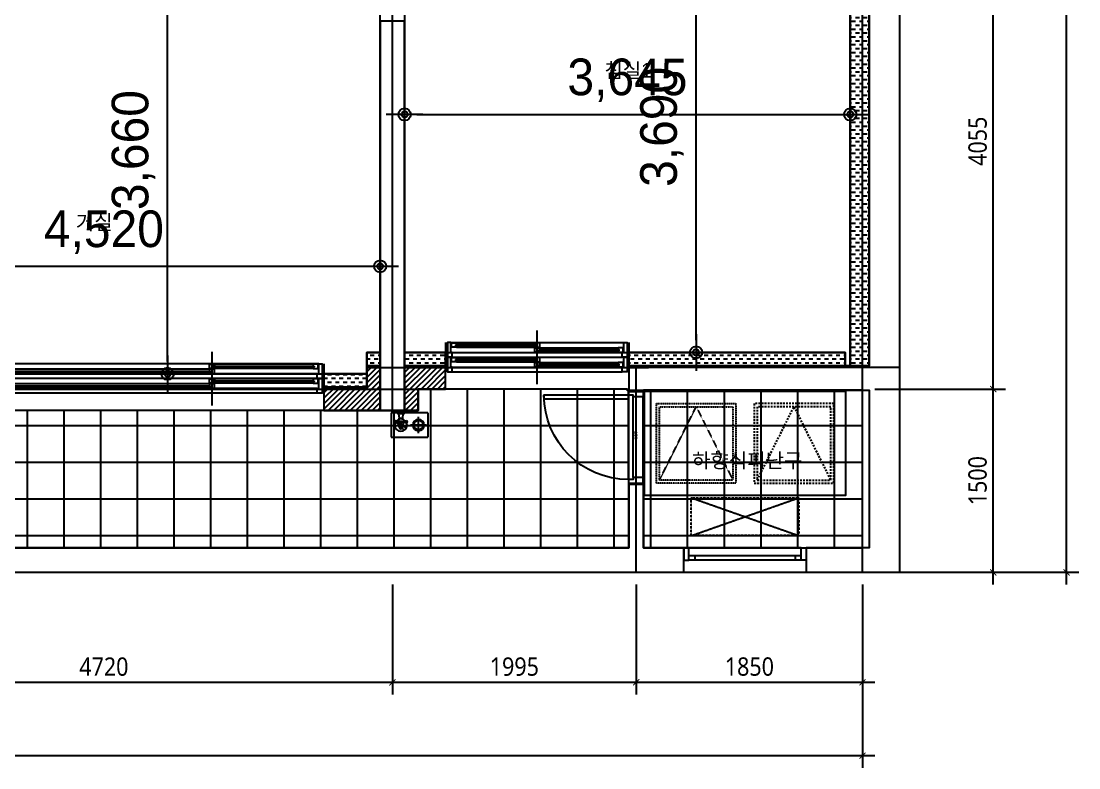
# Model space of a CAD drawing. Extents: x -125 to 16400, y -1600 to 10435.
# Drawn here: x 7748 to 16400, y -1600 to 4510 of the extents above; entities that cross this region are included whole.
import ezdxf
from ezdxf.enums import TextEntityAlignment as Align

# ---------------------------------------------------------------- set-up
doc = ezdxf.new("R2010")
doc.units = 0
doc.header["$MEASUREMENT"] = 0
for name, pattern in [('AUDIT_D_220706163347-0', [0]), ('CEN', [62, 60, -1, 0, -1]), ('HD', [2.5, 1.5, -1]), ('HID', [2.3, 1.5, -0.8])]:
    doc.linetypes.add(name, pattern=pattern)
for name, color, linetype in [('A-ELE8', 8, 'Continuous'), ('A_HAT', 8, 'Continuous'), ('AA-XXXX-DIMS', 7, 'Continuous'), ('CEN_CON', 1, 'CEN'), ('CEN_WALL', 12, 'CEN'), ('CONC', 2, 'Continuous'), ('DIM', 7, 'AUDIT_D_220706163347-0'), ('DOOR', 4, 'Continuous'), ('ETC', 7, 'Continuous'), ('FIN', 6, 'Continuous'), ('INS', 8, 'Continuous'), ('WAL', 3, 'Continuous'), ('WIN', 4, 'Continuous'), ('X - 단위세대$0$ETC', 6, 'Continuous'), ('바닥타일', 8, 'Continuous'), ('수전', 4, 'Continuous'), ('실명', 3, 'AUDIT_D_220706163347-0')]:
    doc.layers.add(name, color=color, linetype=linetype)
for name, color, linetype, plot in [('Def-PrintX', 147, 'Continuous', False), ('Defpoint', 135, 'Continuous', False), ('X - 단위세대$0$0_임시', 134, 'Continuous', False)]:
    doc.layers.add(name, color=color, linetype=linetype, plot=plot)
doc.styles.add('HAUD01', font='Dotum.ttf')
doc.styles.add('맑은고딕', font='malgun.ttf', dxfattribs={"width": 0.9})
doc.dimstyles.new('HAUD-100', dxfattribs={"dimscale": 100, "dimtxt": 3, "dimasz": 1, "dimexe": 0, "dimexo": 3, "dimgap": 1, "dimtad": 1, "dimdec": 0, "dimdsep": 46, "dimlunit": 6, "dimtxsty": 'HAUD01', "dimblk": 'DIMDOT', "dimcen": 2.5, "dimdle": 1.5, "dimclrd": 7, "dimclre": 7, "dimclrt": 3, "dimadec": 0, "dimazin": 0, "dimtfac": 1, "dimtdec": 0, "dimtix": 1, "dimtmove": 2, "dimatfit": 3, "dimfxl": 1, "dimtvp": 1, "dimtolj": 1, "dimtzin": 0, "dimarcsym": 0})
doc.dimstyles.new('MCDIM-50', dxfattribs={"dimscale": 50, "dimtxt": 3, "dimasz": 1, "dimexe": 2, "dimexo": 2, "dimgap": 1, "dimtad": 1, "dimdec": 0, "dimzin": 0, "dimdsep": 46, "dimtxsty": '맑은고딕', "dimblk1": 'ARCHTICK', "dimblk2": 'ARCHTICK', "dimsah": 1, "dimcen": 0.09, "dimdle": 2, "dimclrd": 7, "dimclre": 7, "dimclrt": 3, "dimadec": 0, "dimazin": 0, "dimtfac": 1, "dimtdec": 0, "dimtix": 1, "dimtmove": 2, "dimatfit": 3, "dimldrblk": 'ARCHTICK', "dimfxl": 1, "dimtolj": 1, "dimtzin": 0, "dimarcsym": 0})
pattern_1 = [(45, (0, 0), (-22.45064, 22.45064), [])]
pattern_2 = [(0, (0, 0), (0, 300), []), (90, (0, 0), (-300, 2e-14), [])]
pattern_3 = [(0, (0, 0), (31.75, 31.75), [31.75, -31.75])]

# ---------------------------------------------------------------- blocks, each defined once
blk = doc.blocks.new('SD_750')
at = {"layer": 'DOOR'}
for p, q in [((720, 120), (30, 120)), ((705, 80), (45, 80)), ((705, 0), (45, 0))]:
    blk.add_line(p, q, dxfattribs=at)
for points in [[(30, 120), (30, 810), (60, 810), (60, 120), (30, 120)], [(0, 120), (0, 0), (45, 0), (45, 80), (30, 80), (30, 120), (0, 120)], [(750, 120), (750, 0), (705, 0), (705, 80), (720, 80), (720, 120), (750, 120)]]:
    blk.add_lwpolyline(points, dxfattribs=at)
blk.add_arc((30, 120), 690, 0, 90, dxfattribs=at)
at = {"layer": 'X - 단위세대$0$0_임시'}
for p, q in [((-10, 120), (-10, 0)), ((760, 120), (760, 0))]:
    blk.add_line(p, q, dxfattribs=at)
at = {"layer": 'Def-PrintX'}
blk.add_text('750', height=30, dxfattribs=at).set_placement((360, 58.1), align=Align.MIDDLE)
blk = doc.blocks.new('WIN_이중창_3600')
at = {"layer": 'Defpoint'}
for p, q in [((-15, 240), (-15, 0)), ((3585, 240), (3585, 0))]:
    blk.add_line(p, q, dxfattribs=at)
at = {"layer": 'WIN'}
for p, q in [((900, -100), (900, 340)), ((2670, -100), (2670, 340))]:
    blk.add_line(p, q, dxfattribs=at)
at = {"layer": 'WIN', "color": 8}
for p, q in [((3542, 240), (28, 240)), ((880, 237), (73, 237)), ((880, 202), (73, 202)), ((2650, 196), (920, 196)), ((3497, 237), (2690, 237)), ((3497, 202), (2690, 202)), ((3530, 158), (40, 158)), ((3530, 120), (40, 120)), ((880, 117), (73, 117)), ((2650, 161), (920, 161)), ((3497, 117), (2690, 117)), ((3530, 38), (40, 38)), ((3530, 0), (40, 0)), ((880, 82), (73, 82)), ((2650, 76), (920, 76)), ((2650, 41), (920, 41)), ((3497, 82), (2690, 82))]:
    blk.add_line(p, q, dxfattribs=at)
at = {"layer": 'WIN'}
for points in [[(40, 158), (28, 158), (28, 240), (0, 240), (0, 120), (40, 120), (40, 158)], [(73, 216.5), (73, 202), (33, 202), (33, 237), (73, 237), (73, 222.5)], [(887, 222.5), (887, 216.5), (66, 216.5), (66, 222.5), (887, 222.5)], [(880, 216.5), (880, 202), (920, 202), (920, 237), (880, 237), (880, 222.5)], [(920, 175.5), (920, 161), (880, 161), (880, 196), (920, 196), (920, 181.5)], [(2657, 181.5), (2657, 175.5), (913, 175.5), (913, 181.5), (2657, 181.5)], [(2690, 216.5), (2690, 202), (2650, 202), (2650, 237), (2690, 237), (2690, 222.5)], [(2650, 175.5), (2650, 161), (2690, 161), (2690, 196), (2650, 196), (2650, 181.5)], [(3504, 222.5), (3504, 216.5), (2683, 216.5), (2683, 222.5), (3504, 222.5)], [(3497, 216.5), (3497, 202), (3537, 202), (3537, 237), (3497, 237), (3497, 222.5)], [(3530, 158), (3542, 158), (3542, 240), (3570, 240), (3570, 120), (3530, 120), (3530, 158)], [(40, 38), (28, 38), (28, 120), (0, 120), (0, 0), (40, 0), (40, 38)], [(73, 96.5), (73, 82), (33, 82), (33, 117), (73, 117), (73, 102.5)], [(887, 102.5), (887, 96.5), (66, 96.5), (66, 102.5), (887, 102.5)], [(880, 96.5), (880, 82), (920, 82), (920, 117), (880, 117), (880, 102.5)], [(2690, 96.5), (2690, 82), (2650, 82), (2650, 117), (2690, 117), (2690, 102.5)], [(3504, 102.5), (3504, 96.5), (2683, 96.5), (2683, 102.5), (3504, 102.5)], [(3497, 96.5), (3497, 82), (3537, 82), (3537, 117), (3497, 117), (3497, 102.5)], [(3530, 38), (3542, 38), (3542, 120), (3570, 120), (3570, 0), (3530, 0), (3530, 38)], [(920, 55.5), (920, 41), (880, 41), (880, 76), (920, 76), (920, 61.5)], [(2657, 61.5), (2657, 55.5), (913, 55.5), (913, 61.5), (2657, 61.5)], [(2650, 55.5), (2650, 41), (2690, 41), (2690, 76), (2650, 76), (2650, 61.5)]]:
    blk.add_lwpolyline(points, dxfattribs=at)
blk = doc.blocks.new('WIN_이중창_1500')
at = {"layer": 'Defpoint'}
for p, q in [((-15, 240), (-15, 0)), ((1485, 240), (1485, 0))]:
    blk.add_line(p, q, dxfattribs=at)
at = {"layer": 'WIN'}
blk.add_line((735, -100), (735, 340), dxfattribs=at)
at = {"layer": 'WIN', "color": 8}
for p, q in [((1442, 240), (28, 240)), ((715, 196), (73, 196)), ((1397, 237), (755, 237)), ((1397, 202), (755, 202)), ((1430, 158), (40, 158)), ((1430, 120), (40, 120)), ((715, 161), (73, 161)), ((1397, 117), (755, 117)), ((1430, 38), (40, 38)), ((1430, 0), (40, 0)), ((715, 76), (73, 76)), ((715, 41), (73, 41)), ((1397, 82), (755, 82))]:
    blk.add_line(p, q, dxfattribs=at)
at = {"layer": 'WIN'}
for points in [[(40, 158), (28, 158), (28, 240), (0, 240), (0, 120), (40, 120), (40, 158)], [(73, 175.5), (73, 161), (33, 161), (33, 196), (73, 196), (73, 181.5)], [(722, 181.5), (722, 175.5), (66, 175.5), (66, 181.5), (722, 181.5)], [(755, 216.5), (755, 202), (715, 202), (715, 237), (755, 237), (755, 222.5)], [(715, 175.5), (715, 161), (755, 161), (755, 196), (715, 196), (715, 181.5)], [(1404, 222.5), (1404, 216.5), (748, 216.5), (748, 222.5), (1404, 222.5)], [(1397, 216.5), (1397, 202), (1437, 202), (1437, 237), (1397, 237), (1397, 222.5)], [(1430, 158), (1442, 158), (1442, 240), (1470, 240), (1470, 120), (1430, 120), (1430, 158)], [(40, 38), (28, 38), (28, 120), (0, 120), (0, 0), (40, 0), (40, 38)], [(755, 96.5), (755, 82), (715, 82), (715, 117), (755, 117), (755, 102.5)], [(1404, 102.5), (1404, 96.5), (748, 96.5), (748, 102.5), (1404, 102.5)], [(1397, 96.5), (1397, 82), (1437, 82), (1437, 117), (1397, 117), (1397, 102.5)], [(1430, 38), (1442, 38), (1442, 120), (1470, 120), (1470, 0), (1430, 0), (1430, 38)], [(73, 55.5), (73, 41), (33, 41), (33, 76), (73, 76), (73, 61.5)], [(722, 61.5), (722, 55.5), (66, 55.5), (66, 61.5), (722, 61.5)], [(715, 55.5), (715, 41), (755, 41), (755, 76), (715, 76), (715, 61.5)]]:
    blk.add_lwpolyline(points, dxfattribs=at)
blk = doc.blocks.new('실외기창_1000')
at = {"layer": 'WIN', "color": 8}
blk.add_line((960, 100), (40, 100), dxfattribs=at)
at = {"layer": 'WIN'}
for p, q in [((960, 36), (40, 36)), ((960, 0), (40, 0)), ((90, 36), (90, 0)), ((910, 36), (910, 0))]:
    blk.add_line(p, q, dxfattribs=at)
for points in [[(40, 100), (0, 100), (0, 0), (40, 0)], [(960, 100), (1000, 100), (1000, 0), (960, 0)]]:
    blk.add_lwpolyline(points, close=True, dxfattribs=at)
blk = doc.blocks.new('수전')
at = {"layer": '수전'}
for p, q in [((0, 0), (58.5, 0, 0)), ((23.4, -71.3), (-14.8, -64.6)), ((23.4, -74.6), (-14.8, -81.3)), ((19.7, -49.8), (6.1, -63.4)), ((6.1, -63.4), (6.1, -68.2)), ((6.1, -77.6), (6.1, -82.5)), ((6.1, -82.5), (19.7, -96)), ((29.2, -7), (9.3, -7)), ((9.9, -7), (14.9, -42.9)), ((14.9, -42.9), (29.2, -42.9)), ((38.8, -49.8), (19.7, -49.8)), ((49.2, -7), (29.2, -7)), ((29.2, -42.9), (43.6, -42.9)), ((35.1, -71.3), (73.3, -64.6)), ((35.1, -74.6), (73.3, -81.3)), ((52.3, -63.4), (38.8, -49.8)), ((38.8, -96), (52.3, -82.5)), ((43.6, -42.9), (48.6, -7)), ((52.3, -68.2), (52.3, -63.4)), ((52.3, -82.5), (52.3, -77.6)), ((14.5, -117.3), (14.5, -90.9)), ((19.7, -96), (38.8, -96)), ((44, -90.9), (44, -117.3))]:
    blk.add_line(p, q, dxfattribs=at)
blk.add_circle((29.2, -72.9), 5.91, dxfattribs=at)
for centre, radius, start, end in [((11.8, 6), 13.2, 207.18523, 259.41198), ((46.7, 6), 13.2, 280.58802, 332.81477), ((-14.8, -72.9), 8.37, 90, 270), ((-12.4, -49.9), 28.1, 351.51099, 14.30798), ((70.8, -49.9), 28.1, 165.69202, 188.48901), ((73.3, -72.9), 8.37, 270, 90), ((29.2, -117.3), 14.7, 180, 0)]:
    blk.add_arc(centre, radius, start, end, dxfattribs=at)
blk = doc.blocks.new('A$C8273e713')
at = {"layer": 'A-ELE8', "linetype": 'HID', "ltscale": 0.1}
for p, q in [((0, 310), (880, 0)), ((0, 0), (880, 310))]:
    blk.add_line(p, q, dxfattribs=at)
blk.add_lwpolyline([(0, 310), (880, 310), (880, 0), (0, 0)], close=True, dxfattribs=at)
blk = doc.blocks.new('A$C24669fbc')
at = {"layer": 'Defpoint'}
blk.add_lwpolyline([(1650, 850), (0, 850), (0, 0), (1650, 0)], close=True, dxfattribs=at)
at = {"layer": 'ETC', "linetype": 'HD', "ltscale": 0.6}
for points in [[(100, 750), (750, 750), (750, 100), (100, 100)], [(125, 725), (725, 725), (725, 125), (125, 125)]]:
    blk.add_lwpolyline(points, close=True, dxfattribs=at)
blk.add_lwpolyline([(125, 125), (425, 725), (725, 125)], dxfattribs=at)
at = {"layer": 'ETC', "linetype": 'HD', "ltscale": 10}
for points in [[(1550, 750), (900, 750), (900, 100), (1550, 100)], [(1525, 725), (925, 725), (925, 125), (1525, 125)]]:
    blk.add_lwpolyline(points, close=True, dxfattribs=at)
blk.add_lwpolyline([(925, 125), (1225, 725), (1525, 125)], dxfattribs=at)
blk = doc.blocks.new('X - 단위세대$0$200207-발코니배수구')
at = {"layer": 'X - 단위세대$0$ETC', "color": 4}
for p, q in [((0, 0), (0, 200)), ((0, 200), (300, 200)), ((300, 0), (300, 200)), ((300, 0), (0, 0))]:
    blk.add_line(p, q, dxfattribs=at)
at = {"layer": 'X - 단위세대$0$ETC', "color": 8}
for p, q in [((38.1, 72.7), (107.3, 141.9)), ((52.7, 58.1), (121.9, 127.3))]:
    blk.add_line(p, q, dxfattribs=at)
at = {"layer": 'X - 단위세대$0$ETC', "color": 1}
for p, q in [((290, 100), (157.4, 100)), ((223.7, 166.3), (223.7, 33.7))]:
    blk.add_line(p, q, dxfattribs=at)
at = {"layer": 'X - 단위세대$0$ETC', "color": 4}
for centre, radius in [((80, 100), 50), ((223.7, 100), 46.3)]:
    blk.add_circle(centre, radius, dxfattribs=at)
at = {"layer": 'X - 단위세대$0$ETC', "color": 8}
blk.add_circle((223.7, 100), 37.5, dxfattribs=at)
blk = doc.blocks.new('_ArchTick')
at = {"color": 0, "linetype": 'ByBlock', "const_width": 0.15}
blk.add_lwpolyline([(-0.5, -0.5), (0.5, 0.5)], dxfattribs=at)
blk = doc.blocks.new('*D48')
at = {"layer": 'Defpoints', "color": 0, "transparency": 16777216}
for p in [(0, 0), (14630, 0), (14630, -1500)]:
    blk.add_point(p, dxfattribs=at)
at = {"layer": 'DIM', "color": 7, "lineweight": -2, "transparency": 16777216}
for p, q in [((0, -100), (0, -1600)), ((14630, -100), (14630, -1600)), ((-100, -1500), (14730, -1500))]:
    blk.add_line(p, q, dxfattribs=at)
at = {"layer": 'DIM', "color": 7, "lineweight": -2, "transparency": 16777216, "xscale": 50, "yscale": 50, "zscale": 50, "rotation": 180}
blk.add_blockref('_ArchTick', (0, -1500), dxfattribs=at)
at = {"layer": 'DIM', "color": 7, "lineweight": -2, "transparency": 16777216, "xscale": 50, "yscale": 50, "zscale": 50}
blk.add_blockref('_ArchTick', (14630, -1500), dxfattribs=at)
at = {"layer": 'DIM', "color": 3, "transparency": 16777216, "insert": (7315, -1372.1), "char_height": 150, "attachment_point": 5, "style": '맑은고딕'}
blk.add_mtext('\\A1;14630', dxfattribs=at)
blk = doc.blocks.new('*D51')
at = {"layer": 'Defpoints', "color": 0, "transparency": 16777216}
for p in [(6065, 0), (10785, 0), (10785, -900)]:
    blk.add_point(p, dxfattribs=at)
at = {"layer": 'DIM', "color": 7, "lineweight": -2, "transparency": 16777216}
for p, q in [((6065, -100), (6065, -1000)), ((10785, -100), (10785, -1000)), ((5965, -900), (10885, -900))]:
    blk.add_line(p, q, dxfattribs=at)
at = {"layer": 'DIM', "color": 7, "lineweight": -2, "transparency": 16777216, "xscale": 50, "yscale": 50, "zscale": 50, "rotation": 180}
blk.add_blockref('_ArchTick', (6065, -900), dxfattribs=at)
at = {"layer": 'DIM', "color": 7, "lineweight": -2, "transparency": 16777216, "xscale": 50, "yscale": 50, "zscale": 50}
blk.add_blockref('_ArchTick', (10785, -900), dxfattribs=at)
at = {"layer": 'DIM', "color": 3, "transparency": 16777216, "insert": (8425, -772.5), "char_height": 150, "attachment_point": 5, "style": '맑은고딕'}
blk.add_mtext('\\A1;4720', dxfattribs=at)
blk = doc.blocks.new('*D52')
at = {"layer": 'Defpoints', "color": 0, "transparency": 16777216}
for p in [(10785, 0), (12780, 0), (12780, -900)]:
    blk.add_point(p, dxfattribs=at)
at = {"layer": 'DIM', "color": 7, "lineweight": -2, "transparency": 16777216}
for p, q in [((10785, -100), (10785, -1000)), ((12780, -100), (12780, -1000)), ((10685, -900), (12880, -900))]:
    blk.add_line(p, q, dxfattribs=at)
at = {"layer": 'DIM', "color": 7, "lineweight": -2, "transparency": 16777216, "xscale": 50, "yscale": 50, "zscale": 50, "rotation": 180}
blk.add_blockref('_ArchTick', (10785, -900), dxfattribs=at)
at = {"layer": 'DIM', "color": 7, "lineweight": -2, "transparency": 16777216, "xscale": 50, "yscale": 50, "zscale": 50}
blk.add_blockref('_ArchTick', (12780, -900), dxfattribs=at)
at = {"layer": 'DIM', "color": 3, "transparency": 16777216, "insert": (11782.5, -772.1), "char_height": 150, "attachment_point": 5, "style": '맑은고딕'}
blk.add_mtext('\\A1;1995', dxfattribs=at)
blk = doc.blocks.new('*D53')
at = {"layer": 'Defpoints', "color": 0, "transparency": 16777216}
for p in [(12780, 0), (14630, 0), (14630, -900)]:
    blk.add_point(p, dxfattribs=at)
at = {"layer": 'DIM', "color": 7, "lineweight": -2, "transparency": 16777216}
for p, q in [((12780, -100), (12780, -1000)), ((14630, -100), (14630, -1000)), ((12680, -900), (14730, -900))]:
    blk.add_line(p, q, dxfattribs=at)
at = {"layer": 'DIM', "color": 7, "lineweight": -2, "transparency": 16777216, "xscale": 50, "yscale": 50, "zscale": 50, "rotation": 180}
blk.add_blockref('_ArchTick', (12780, -900), dxfattribs=at)
at = {"layer": 'DIM', "color": 7, "lineweight": -2, "transparency": 16777216, "xscale": 50, "yscale": 50, "zscale": 50}
blk.add_blockref('_ArchTick', (14630, -900), dxfattribs=at)
at = {"layer": 'DIM', "color": 3, "transparency": 16777216, "insert": (13705, -772.1), "char_height": 150, "attachment_point": 5, "style": '맑은고딕'}
blk.add_mtext('\\A1;1850', dxfattribs=at)
blk = doc.blocks.new('*D54')
at = {"layer": 'Defpoints', "color": 0, "transparency": 16777216}
for p in [(14630, 10335), (16300, 10335), (14630, 0)]:
    blk.add_point(p, dxfattribs=at)
at = {"layer": 'DIM', "color": 7, "lineweight": -2, "transparency": 16777216}
for p, q in [((16300, -100), (16300, 10435)), ((14730, 10335), (16400, 10335)), ((14730, 0), (16400, 0))]:
    blk.add_line(p, q, dxfattribs=at)
at = {"layer": 'DIM', "color": 7, "lineweight": -2, "transparency": 16777216, "xscale": 50, "yscale": 50, "zscale": 50}
for p, rotation in [((16300, 10335), 90), ((16300, 0), 270)]:
    blk.add_blockref('_ArchTick', p, dxfattribs=dict(at, rotation=rotation))
at = {"layer": 'DIM', "color": 3, "transparency": 16777216, "insert": (16172.1, 5167.5), "char_height": 150, "attachment_point": 5, "rotation": 90, "style": '맑은고딕'}
blk.add_mtext('\\A1;10335', dxfattribs=at)
blk = doc.blocks.new('*D55')
at = {"layer": 'Defpoints', "color": 0, "transparency": 16777216}
for p in [(14630, 1500), (15700, 1500), (14630, 0)]:
    blk.add_point(p, dxfattribs=at)
at = {"layer": 'DIM', "color": 7, "lineweight": -2, "transparency": 16777216}
for p, q in [((15700, -100), (15700, 1600)), ((14730, 1500), (15800, 1500)), ((14730, 0), (15800, 0))]:
    blk.add_line(p, q, dxfattribs=at)
at = {"layer": 'DIM', "color": 7, "lineweight": -2, "transparency": 16777216, "xscale": 50, "yscale": 50, "zscale": 50}
for p, rotation in [((15700, 1500), 90), ((15700, 0), 270)]:
    blk.add_blockref('_ArchTick', p, dxfattribs=dict(at, rotation=rotation))
at = {"layer": 'DIM', "color": 3, "transparency": 16777216, "insert": (15572.1, 750), "char_height": 150, "attachment_point": 5, "rotation": 90, "style": '맑은고딕'}
blk.add_mtext('\\A1;1500', dxfattribs=at)
blk = doc.blocks.new('*D56')
at = {"layer": 'Defpoints', "color": 0, "transparency": 16777216}
for p in [(14630, 5555), (15700, 5555), (14630, 1500)]:
    blk.add_point(p, dxfattribs=at)
at = {"layer": 'DIM', "color": 7, "lineweight": -2, "transparency": 16777216}
for p, q in [((15700, 1400), (15700, 5655)), ((14730, 5555), (15800, 5555)), ((14730, 1500), (15800, 1500))]:
    blk.add_line(p, q, dxfattribs=at)
at = {"layer": 'DIM', "color": 7, "lineweight": -2, "transparency": 16777216, "xscale": 50, "yscale": 50, "zscale": 50}
for p, rotation in [((15700, 5555), 90), ((15700, 1500), 270)]:
    blk.add_blockref('_ArchTick', p, dxfattribs=dict(at, rotation=rotation))
at = {"layer": 'DIM', "color": 3, "transparency": 16777216, "insert": (15572.5, 3527.5), "char_height": 150, "attachment_point": 5, "rotation": 90, "style": '맑은고딕'}
blk.add_mtext('\\A1;4055', dxfattribs=at)
blk = doc.blocks.new('DIMDOT')
at = {"layer": 'AA-XXXX-DIMS'}
for p, q in [((0, -1.5), (0, 1.5)), ((-1.5, 0), (1.5, 0))]:
    blk.add_line(p, q, dxfattribs=at)
for radius in [0.5, 0.25]:
    blk.add_circle((0, 0), radius, dxfattribs=at)
blk = doc.blocks.new('*D59')
at = {"layer": 'Defpoints', "color": 0, "transparency": 16777216}
for p in [(10885, 3747), (14530, 3747), (14530, 3747)]:
    blk.add_point(p, dxfattribs=at)
at = {"layer": 'DIM', "color": 7, "lineweight": -2, "transparency": 16777216}
for p, q in [((10885, 4047), (10885, 3747)), ((14530, 4047), (14530, 3747)), ((10985, 3747), (14430, 3747))]:
    blk.add_line(p, q, dxfattribs=at)
at = {"layer": 'DIM', "color": 7, "lineweight": -2, "transparency": 16777216, "xscale": 100, "yscale": 100, "zscale": 100, "rotation": 180}
blk.add_blockref('DIMDOT', (10885, 3747), dxfattribs=at)
at = {"layer": 'DIM', "color": 7, "lineweight": -2, "transparency": 16777216, "xscale": 100, "yscale": 100, "zscale": 100}
blk.add_blockref('DIMDOT', (14530, 3747), dxfattribs=at)
at = {"layer": 'DIM', "color": 3, "transparency": 16777216, "insert": (12707.5, 4026.1), "char_height": 300, "attachment_point": 5, "style": 'HAUD01'}
blk.add_mtext('\\A1;3,645', dxfattribs=at)
blk = doc.blocks.new('*D60')
at = {"layer": 'Defpoints', "color": 0, "transparency": 16777216}
for p in [(13269, 5490), (13269, 5490), (13269, 1800)]:
    blk.add_point(p, dxfattribs=at)
at = {"layer": 'DIM', "color": 7, "lineweight": -2, "transparency": 16777216}
for p, q in [((13569, 5490), (13269, 5490)), ((13269, 1900), (13269, 5390)), ((13569, 1800), (13269, 1800))]:
    blk.add_line(p, q, dxfattribs=at)
at = {"layer": 'DIM', "color": 7, "lineweight": -2, "transparency": 16777216, "xscale": 100, "yscale": 100, "zscale": 100}
for p, rotation in [((13269, 5490), 90), ((13269, 1800), 270)]:
    blk.add_blockref('DIMDOT', p, dxfattribs=dict(at, rotation=rotation))
at = {"layer": 'DIM', "color": 3, "transparency": 16777216, "insert": (12989.9, 3645), "char_height": 300, "attachment_point": 5, "rotation": 90, "style": 'HAUD01'}
blk.add_mtext('\\A1;3,690', dxfattribs=at)
blk = doc.blocks.new('*D63')
at = {"layer": 'Defpoints', "color": 0, "transparency": 16777216}
for p in [(6165, 2504), (10685, 2504), (10685, 2504)]:
    blk.add_point(p, dxfattribs=at)
at = {"layer": 'DIM', "color": 7, "lineweight": -2, "transparency": 16777216}
for p, q in [((6165, 2804), (6165, 2504)), ((10685, 2804), (10685, 2504)), ((6265, 2504), (10585, 2504))]:
    blk.add_line(p, q, dxfattribs=at)
at = {"layer": 'DIM', "color": 7, "lineweight": -2, "transparency": 16777216, "xscale": 100, "yscale": 100, "zscale": 100, "rotation": 180}
blk.add_blockref('DIMDOT', (6165, 2504), dxfattribs=at)
at = {"layer": 'DIM', "color": 7, "lineweight": -2, "transparency": 16777216, "xscale": 100, "yscale": 100, "zscale": 100}
blk.add_blockref('DIMDOT', (10685, 2504), dxfattribs=at)
at = {"layer": 'DIM', "color": 3, "transparency": 16777216, "insert": (8425, 2783.1), "char_height": 300, "attachment_point": 5, "style": 'HAUD01'}
blk.add_mtext('\\A1;4,520', dxfattribs=at)
blk = doc.blocks.new('*D64')
at = {"layer": 'Defpoints', "color": 0, "transparency": 16777216}
for p in [(8946, 5285), (8946, 5285), (8946, 1625)]:
    blk.add_point(p, dxfattribs=at)
at = {"layer": 'DIM', "color": 7, "lineweight": -2, "transparency": 16777216}
for p, q in [((9246, 5285), (8946, 5285)), ((8946, 1725), (8946, 5185)), ((9246, 1625), (8946, 1625))]:
    blk.add_line(p, q, dxfattribs=at)
at = {"layer": 'DIM', "color": 7, "lineweight": -2, "transparency": 16777216, "xscale": 100, "yscale": 100, "zscale": 100}
for p, rotation in [((8946, 5285), 90), ((8946, 1625), 270)]:
    blk.add_blockref('DIMDOT', p, dxfattribs=dict(at, rotation=rotation))
at = {"layer": 'DIM', "color": 3, "transparency": 16777216, "insert": (8666.9, 3455), "char_height": 300, "attachment_point": 5, "rotation": 90, "style": 'HAUD01'}
blk.add_mtext('\\A1;3,660', dxfattribs=at)

msp = doc.modelspace()

# ---------------------------------------------------------------- hatches: boundary and pattern name
at = {"layer": 'A_HAT'}
h = msp.add_hatch(dxfattribs=at)
h.set_pattern_fill('ANSI31', color=256, scale=10, style=0)
h.set_pattern_definition(pattern_1)
h.paths.add_polyline_path([(10225, 1325), (10685, 1325), (10685, 1690), (10575, 1690), (10575, 1515), (10225, 1515)])
h = msp.add_hatch(dxfattribs=at)
h.set_pattern_fill('ANSI31', color=256, scale=10, style=0)
h.set_pattern_definition(pattern_1)
h.paths.add_polyline_path([(10885, 1325), (10995, 1325), (10995, 1500), (11220, 1500), (11220, 1690), (10885, 1690)])
at = {"layer": 'INS'}
h = msp.add_hatch(dxfattribs=at)
h.set_pattern_fill('DASH', color=256, scale=10, style=0)
h.set_pattern_definition(pattern_3)
h.paths.add_polyline_path([(14530, 1690), (14685, 1690), (14685, 5490), (14530, 5490)])
h = msp.add_hatch(dxfattribs=at)
h.set_pattern_fill('DASH', color=256, scale=10, style=0)
h.set_pattern_definition(pattern_3)
h.paths.add_polyline_path([(10575, 1690), (10685, 1690), (10685, 1800), (10575, 1800)])
h = msp.add_hatch(dxfattribs=at)
h.set_pattern_fill('DASH', color=256, scale=10, style=0)
h.set_pattern_definition(pattern_3)
h.paths.add_polyline_path([(10885, 1690), (11220, 1690), (11220, 1800), (10885, 1800)])
h = msp.add_hatch(dxfattribs=at)
h.set_pattern_fill('DASH', color=256, scale=10, style=0)
h.set_pattern_definition(pattern_3)
h.paths.add_polyline_path([(12720, 1690), (14489, 1690), (14489, 1800), (12720, 1800)])
h = msp.add_hatch(dxfattribs=at)
h.set_pattern_fill('DASH', color=256, scale=10, style=0)
h.set_pattern_definition(pattern_3)
h.paths.add_polyline_path([(10225, 1515), (10575, 1515), (10575, 1625), (10225, 1625)])
at = {"layer": '바닥타일'}
h = msp.add_hatch(dxfattribs=at)
h.set_pattern_fill('_USER', color=256, scale=300, style=0, double=1, pattern_type=0)
h.set_pattern_definition(pattern_2)
h.paths.add_polyline_path([(125, 200), (12720, 200), (12720, 1490), (12705, 1490), (12705, 1500), (10995, 1500), (10995, 1325), (125, 1325)])
h = msp.add_hatch(dxfattribs=at)
h.set_pattern_fill('_USER', color=256, scale=300, style=0, double=1, pattern_type=0)
h.set_pattern_definition(pattern_2)
h.paths.add_polyline_path([(12840, 200), (14630, 200), (14630, 1490), (12840, 1490)])

# ---------------------------------------------------------------- linework, layer by layer
at = {"layer": 'CEN_CON'}
for p, q in [((10785, 1325), (10785, 10335)), ((14630, 0), (14630, 9745)), ((12705, 1680), (14935, 1680)), ((12780, 0), (12780, 1690)), ((0, 0), (14935, 0))]:
    msp.add_line(p, q, dxfattribs=at)
at = {"layer": 'CEN_WALL'}
for p, q in [((10575, 1675), (12880, 1675)), ((-125, 1500), (10995, 1500))]:
    msp.add_line(p, q, dxfattribs=at)
at = {"layer": 'CONC'}
msp.add_lwpolyline([(14685, 9545), (14685, 1690), (12720, 1690), (12720, 1495), (12705, 1495), (12705, 1490), (14685, 1490), (14685, 200), (14170, 200), (14170, 0), (14935, 0), (14935, 9745)], dxfattribs=at)
for points in [[(-125, 0), (13170, 0), (13170, 200), (12840, 200), (12840, 720), (12720, 720), (12720, 200), (125, 200), (125, 3915), (1955, 3915), (1955, 4115), (125, 4115), (125, 7025), (1605, 7025), (1605, 6885), (2335, 6885), (2335, 7135), (1955, 7135), (1955, 7275), (-125, 7275)], [(10685, 1325), (10885, 1325), (10885, 4510), (10685, 4510)]]:
    msp.add_lwpolyline(points, close=True, dxfattribs=at)
at = {"layer": 'FIN'}
for points in [[(10885, 1800), (14489, 1800), (14489, 1690), (14530, 1690), (14530, 5490), (13905, 5490), (13905, 5540), (12705, 5540), (12705, 5490), (10885, 5490)], [(4315, 4015), (6165, 4015), (6165, 1625), (10575, 1625), (10575, 1800), (10685, 1800), (10685, 5285), (6465, 5285), (6465, 5235), (4315, 5235)], [(125, 200), (12720, 200), (12720, 1490), (12705, 1490), (12705, 1500), (10995, 1500), (10995, 1325), (125, 1325)], [(12840, 200), (14630, 200), (14630, 1490), (12840, 1490)]]:
    msp.add_lwpolyline(points, close=True, dxfattribs=at)
at = {"layer": 'INS'}
for points in [[(14530, 1690), (14685, 1690), (14685, 5490), (14530, 5490)], [(10575, 1690), (10685, 1690), (10685, 1800), (10575, 1800)], [(10885, 1690), (11220, 1690), (11220, 1800), (10885, 1800)], [(12720, 1690), (14489, 1690), (14489, 1800), (12720, 1800)], [(10225, 1515), (10575, 1515), (10575, 1625), (10225, 1625)]]:
    msp.add_lwpolyline(points, close=True, dxfattribs=at)
at = {"layer": 'WAL'}
for points in [[(10225, 1325), (10685, 1325), (10685, 1690), (10575, 1690), (10575, 1515), (10225, 1515)], [(10885, 1325), (10995, 1325), (10995, 1500), (11220, 1500), (11220, 1690), (10885, 1690)]]:
    msp.add_lwpolyline(points, close=True, dxfattribs=at)
at = {"layer": '바닥타일'}
for points in [[(125, 200), (12720, 200), (12720, 1490), (12705, 1490), (12705, 1500), (10995, 1500), (10995, 1325), (125, 1325)], [(12840, 200), (14630, 200), (14630, 1490), (12840, 1490)]]:
    msp.add_lwpolyline(points, close=True, dxfattribs=at)

# ---------------------------------------------------------------- block references
at = {"ltscale": 100, "xscale": -1, "rotation": 180}
msp.add_blockref('X - 단위세대$0$200207-발코니배수구', (10775, 1305), dxfattribs=at)
msp.add_blockref('실외기창_1000', (13170, 100))
at = {"layer": 'A-ELE8', "linetype": 'HID', "ltscale": 0.1}
msp.add_blockref('A$C8273e713', (13230, 300), dxfattribs=at)
at = {"layer": 'DOOR', "xscale": -1, "rotation": 90}
msp.add_blockref('SD_750', (12835, 1480), dxfattribs=at)
at = {"layer": 'ETC', "linetype": 'HD', "ltscale": 10}
msp.add_blockref('A$C24669fbc', (12845, 630), dxfattribs=at)
at = {"layer": 'WIN', "xscale": -1}
msp.add_blockref('WIN_이중창_1500', (12705, 1640), dxfattribs=at)
at = {"layer": 'WIN'}
msp.add_blockref('WIN_이중창_3600', (6640, 1465), dxfattribs=at)
at = {"layer": '수전'}
msp.add_blockref('수전', (10825.8, 1305), dxfattribs=at)

# ---------------------------------------------------------------- texts
at = {"layer": '실명', "style": 'HAUD01'}
for s, p in [('침실1', (12519, 4047)), ('거실', (8196, 2804)), ('하향식피난구', (13236, 855))]:
    msp.add_text(s, height=120, dxfattribs=at).set_placement(p)

# ---------------------------------------------------------------- dimensions: what is measured, and where the dimension line sits
at = {"layer": 'DIM'}
for base, p1, p2, dimstyle, picture, middle in [((16300, 10335), (14630, 0), (14630, 10335), 'MCDIM-50', '*D54', (16172.1, 5167.5)), ((13269, 5490), (13269, 1800), (13269, 5490), 'HAUD-100', '*D60', (12989.9, 3645)), ((15700, 5555), (14630, 1500), (14630, 5555), 'MCDIM-50', '*D56', (15572.5, 3527.5)), ((8946, 5285), (8946, 1625), (8946, 5285), 'HAUD-100', '*D64', (8666.9, 3455)), ((15700, 1500), (14630, 0), (14630, 1500), 'MCDIM-50', '*D55', (15572.1, 750))]:
    dim = msp.add_linear_dim(base=base, p1=p1, p2=p2, angle=90, dimstyle=dimstyle, dxfattribs=at)
    dim.commit()
    dim.dimension.update_dxf_attribs({"geometry": picture, "text_midpoint": middle})
for base, p1, p2, dimstyle, picture, middle in [((14530, 3747), (10885, 3747), (14530, 3747), 'HAUD-100', '*D59', (12707.5, 4026.1)), ((10685, 2504), (6165, 2504), (10685, 2504), 'HAUD-100', '*D63', (8425, 2783.1)), ((14630, -1500), (0, 0), (14630, 0), 'MCDIM-50', '*D48', (7315, -1372.1)), ((10785, -900), (6065, 0), (10785, 0), 'MCDIM-50', '*D51', (8425, -772.5)), ((12780, -900), (10785, 0), (12780, 0), 'MCDIM-50', '*D52', (11782.5, -772.1)), ((14630, -900), (12780, 0), (14630, 0), 'MCDIM-50', '*D53', (13705, -772.1))]:
    dim = msp.add_linear_dim(base=base, p1=p1, p2=p2, dimstyle=dimstyle, dxfattribs=at)
    dim.commit()
    dim.dimension.update_dxf_attribs({"geometry": picture, "text_midpoint": middle})

doc.saveas('drawing.dxf')
